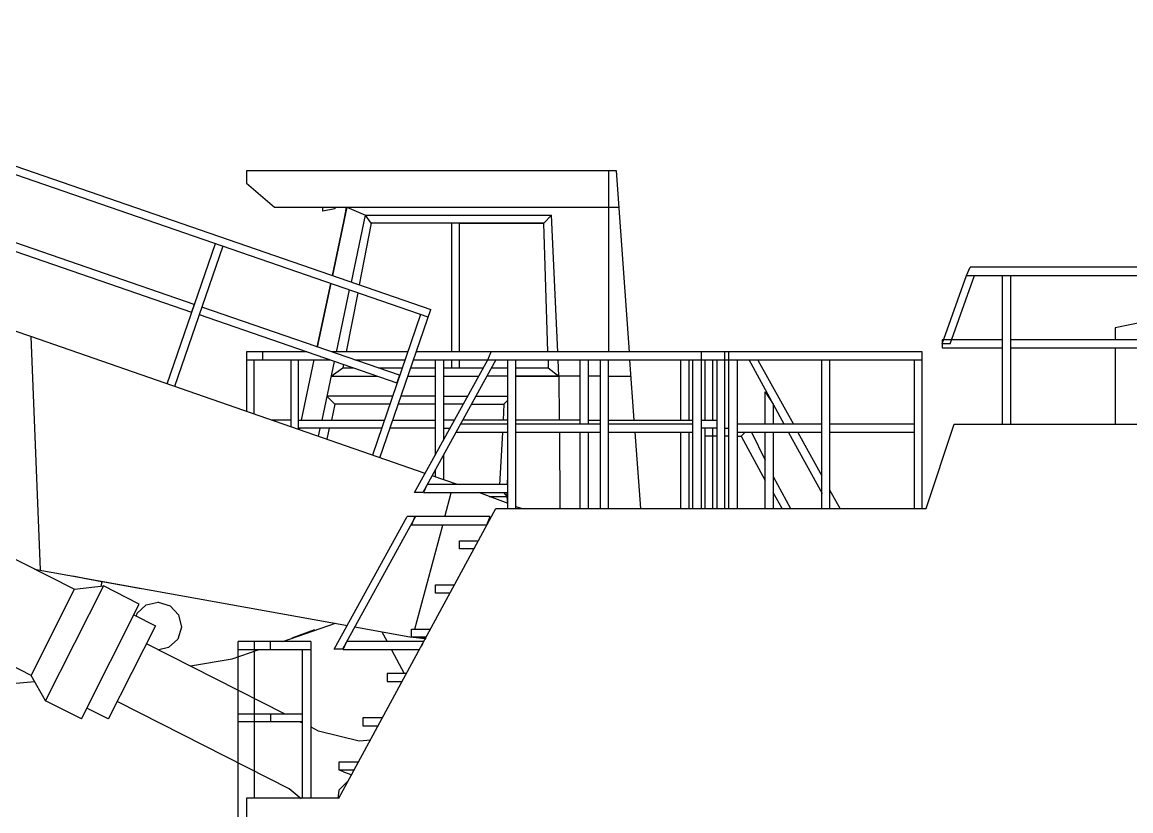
# Model space of a CAD drawing. Extents: x -121210 to 57230, y 84783 to 157800.
# Drawn here: x -56811 to -54055, y 151707 to 153669 of the extents above; entities that cross this region are included whole.
import ezdxf

# ---------------------------------------------------------------- set-up
doc = ezdxf.new("R2010")
doc.units = 0
doc.header["$MEASUREMENT"] = 0
doc.layers.get('0').update_dxf_attribs({"linetype": 'CONTINUOUS'})

# ---------------------------------------------------------------- blocks, each defined once
blk = doc.blocks.new('A$C586714EF')
for p, q in [((4520.5, 3092.4), (6590.8, 2378.1)), ((6584.6, 2359.1), (4514.3, 3073.5)), ((5596.5, 2310.6), (4223.1, 2778.7)), ((6132.7, 2722.5), (6132.7, 2692.3)), ((7052.5, 2722.5), (6132.7, 2722.5)), ((7033, 2722.5), (7033, 2272.7)), ((7085.3, 2272.7), (7052.5, 2722.5)), ((6132.7, 2692.3), (6202.9, 2632.5)), ((6202.9, 2632.5), (7059.6, 2632.5)), ((6322.7, 2622.5), (6322.7, 2632.5)), ((6322.7, 2622.5), (6322.7, 2632.5)), ((6352.9, 2627.8), (6322.7, 2622.5)), ((6382.2, 2632.5), (6346.7, 2462.1)), ((6346.7, 2462.1), (6382.2, 2632.5)), ((6352.9, 2632.5), (6352.9, 2627.8)), ((6376.9, 2604.1), (6381.3, 2632.5)), ((6382.2, 2632.5), (6428.4, 2612.4)), ((6377.8, 2613), (6376.9, 2605.3)), ((6393.8, 2446.1), (6428.4, 2612.4)), ((6442.6, 2592.3), (6413.3, 2439)), ((6442.6, 2592.3), (6428.4, 2612.4)), ((6428.4, 2612.4), (6890.9, 2612.4)), ((6872.3, 2592.3), (6442.6, 2592.3)), ((6642.3, 2592.3), (6442.6, 2592.3)), ((6642.3, 2592.3), (6642.3, 2272.7)), ((6662.7, 2592.3), (6872.3, 2592.3)), ((6662.7, 2272.7), (6662.7, 2592.3)), ((6890.9, 2612.4), (6872.3, 2592.3)), ((6882, 2272.7), (6872.3, 2592.3)), ((6906.9, 2272.1), (6890.9, 2612.4)), ((6003.1, 2390.5), (5501.5, 2563.3)), ((5495.3, 2544.4), (5996, 2371.5)), ((5935.7, 2192.8), (6055.5, 2542)), ((6074.2, 2535.5), (5954.3, 2186.3)), ((7922.5, 2462.7), (7932.3, 2482.8)), ((9532.9, 2482.8), (7932.3, 2482.8)), ((7862.1, 2292.8), (7922.5, 2462.7)), ((7882.6, 2292.8), (7942.9, 2462.7)), ((7922.5, 2462.7), (9532.9, 2462.7)), ((8012.2, 2092.8), (8012.2, 2462.7)), ((8032.6, 2462.7), (8032.6, 2092.8)), ((6342.3, 2442.6), (6308.5, 2284.5)), ((6308.5, 2284.5), (6342.3, 2442.6)), ((6356.5, 2272.1), (6389.3, 2426.6)), ((6409.7, 2419.5), (6380.4, 2272.7)), ((6003.1, 2390.5), (5996, 2371.5)), ((5996, 2371.5), (5996.9, 2371.5)), ((6002.2, 2385.7), (6003.1, 2390.5)), ((6513.6, 2214.1), (6021.8, 2384)), ((6464.8, 2009.3), (6590.8, 2378.1)), ((6590.8, 2378.1), (6590.8, 2377.5)), ((6015.6, 2365), (6506.5, 2195.2)), ((6565.1, 2365.6), (6446.1, 2015.8)), ((8373.5, 2348.5), (8292.7, 2332.5)), ((8292.7, 2332.5), (8292.7, 2302.3)), ((6577.5, 1970.3), (5596.5, 2310.6)), ((5596.5, 2310.6), (5619.6, 1730)), ((8012.2, 2302.3), (7862.1, 2302.3)), ((7862.1, 2302.3), (7862.1, 2282.8)), ((7882.6, 2292.8), (7862.1, 2292.8)), ((8372.6, 2302.3), (8032.6, 2302.3)), ((6282.8, 2272.7), (6132.7, 2272.7)), ((6132.7, 2272.7), (6132.7, 2124.1)), ((6172.7, 2272.7), (6172.7, 2252.6)), ((6534, 2272.7), (6344, 2272.7)), ((7812.4, 2272.7), (6555.3, 2272.7)), ((6732.9, 2252.6), (6740.9, 2272.7)), ((7262.9, 2272.7), (7262.9, 1882.7)), ((7322.4, 1882.7), (7322.4, 2272.7)), ((7332.1, 1882.7), (7332.1, 2272.7)), ((7812.4, 1882.7), (7812.4, 2272.7)), ((7862.1, 2282.8), (8012.2, 2282.8)), ((8032.6, 2282.8), (8372.6, 2282.8)), ((8292.7, 2282.8), (8292.7, 2092.8)), ((6132.7, 2252.6), (6341.4, 2252.6)), ((6152.3, 2117.6), (6152.3, 2252.6)), ((6242.8, 2252.6), (6242.8, 2086.3)), ((6262.4, 2079.2), (6262.4, 2252.6)), ((6269.5, 2102.8), (6301.4, 2252.6)), ((6269.5, 2102.8), (6301.4, 2252.6)), ((6351.1, 2248.4), (6320.1, 2102.3)), ((6343.2, 2212.3), (6372.4, 2232.5)), ((6374.2, 2240.7), (6372.4, 2232.5)), ((6372.4, 2232.5), (6399.1, 2232.5)), ((6372.4, 2232.5), (6399.1, 2232.5)), ((6402.6, 2252.6), (6526.9, 2252.6)), ((6461.2, 2232.5), (6519.8, 2232.5)), ((6461.2, 2232.5), (6519.8, 2232.5)), ((6541.1, 2232.5), (6602.4, 2232.5)), ((6541.1, 2232.5), (6603.3, 2232.5)), ((6548.2, 2252.6), (7812.4, 2252.6)), ((6550.9, 1922.9), (6732.9, 2252.6)), ((6752.4, 2252.6), (6571.3, 1922.9)), ((6602.4, 2015.8), (6602.4, 2252.6)), ((6622.8, 2252.6), (6622.8, 2053.1)), ((6622.8, 2232.5), (6642.3, 2232.5)), ((6623.7, 2232.5), (6722.2, 2232.5)), ((6642.3, 2252.6), (6642.3, 2232.5)), ((6662.7, 2232.5), (6662.7, 2252.6)), ((6662.7, 2232.5), (6722.2, 2232.5)), ((6741.8, 2232.5), (6782.6, 2232.5)), ((6741.8, 2232.5), (6783.5, 2232.5)), ((6782.6, 1882.7), (6782.6, 2252.6)), ((6802.1, 1882.7), (6802.1, 2252.6)), ((6802.1, 2232.5), (6882.9, 2232.5)), ((6803, 2232.5), (6882.9, 2232.5)), ((6882.9, 2252.6), (6882.9, 2232.5)), ((6882.9, 2232.5), (6909.6, 2212.3)), ((6909.6, 2212.3), (6907.8, 2252.6)), ((6962.8, 2092.2), (6962.8, 2252.6)), ((6982.3, 2252.6), (6982.3, 2092.8)), ((7012.5, 2252.6), (7012.5, 1882.7)), ((7033, 1882.7), (7033, 2252.6)), ((7096.9, 2102.3), (7086.2, 2252)), ((7212.3, 2102.3), (7212.3, 2252.6)), ((7232.7, 2252.6), (7232.7, 2102.8)), ((7242.5, 1882.7), (7242.5, 2252.6)), ((7272.7, 2252.6), (7272.7, 2102.3)), ((7292.2, 2102.8), (7292.2, 2252.6)), ((7302.8, 1882.7), (7302.8, 2252.6)), ((7352.5, 2252.6), (7352.5, 1882.7)), ((7469.7, 2092.8), (7382.7, 2252.6)), ((7404, 2252), (7492.8, 2092.8)), ((7563, 1882.7), (7563, 2252.6)), ((7582.5, 2252.6), (7582.5, 1882.7)), ((7792.9, 2252.6), (7792.9, 1882.7)), ((6343.2, 2212.3), (6457.7, 2212.3)), ((6513.6, 2214.1), (6506.5, 2195.2)), ((6534, 2212.3), (6602.4, 2212.3)), ((6622.8, 2212.3), (6710.7, 2212.3)), ((6783.5, 2212.3), (6731.1, 2212.3)), ((6962.8, 2212.3), (6802.1, 2212.3)), ((6803, 2212.3), (6909.6, 2212.3)), ((6909.6, 2212.3), (6910.4, 2102.3)), ((7012.5, 2212.3), (6983.2, 2212.3)), ((7033, 2212.3), (7088.9, 2212.3)), ((6506.5, 2195.2), (6507.4, 2195.2)), ((4743.4, 2170.9), (5705.7, 1682)), ((6495.8, 2162.6), (6332.5, 2162.6)), ((6352.9, 2142.5), (6332.5, 2162.6)), ((6602.4, 2162.6), (6517.2, 2162.6)), ((6623.7, 2162.6), (6684.1, 2162.6)), ((6703.6, 2162.6), (6783.5, 2162.6)), ((6772.8, 2142.5), (6782.6, 2152.6)), ((7422.7, 2092.8), (7422.7, 2172.7)), ((7422.7, 2172.7), (7442.2, 2142.5)), ((6352.9, 2142.5), (6344, 2102.8)), ((6488.7, 2142.5), (6352.9, 2142.5)), ((6603.3, 2142.5), (6510.1, 2142.5)), ((6672.5, 2142.5), (6623.7, 2142.5)), ((6692, 2142.5), (6772.8, 2142.5)), ((6772.8, 2142.5), (6771.1, 2102.8)), ((7442.2, 2142.5), (7442.2, 2092.8)), ((6242.8, 2102.8), (6195.8, 2102.8)), ((6262.4, 2102.8), (6475.4, 2102.8)), ((6496.7, 2102.8), (6602.4, 2102.8)), ((6650.3, 2102.8), (6622.8, 2102.8)), ((6783.5, 2102.8), (6670.7, 2102.8)), ((6962.8, 2102.8), (6802.1, 2102.8)), ((6982.3, 2102.8), (7013.4, 2102.8)), ((7033, 2102.8), (7243.4, 2102.8)), ((7262.9, 2102.8), (7302.8, 2102.8)), ((6468.3, 2082.7), (6262.4, 2082.7)), ((6265, 2078.6), (6265.9, 2082.1)), ((6265, 2078.6), (6265.9, 2082.1)), ((6315.6, 2082.1), (6311.2, 2062.6)), ((6338.7, 2082.7), (6332.5, 2055.5)), ((6602.4, 2082.7), (6489.6, 2082.7)), ((6622.8, 2082.7), (6639.7, 2082.7)), ((6654.8, 2072.7), (6782.6, 2072.7)), ((6659.2, 2082.7), (6660.1, 2082.7)), ((6782.6, 2092.8), (6665.4, 2092.8)), ((6763.1, 1941.9), (6770.2, 2072.1)), ((7012.5, 2092.8), (6802.1, 2092.8)), ((6802.1, 2072.7), (7012.5, 2072.7)), ((6911.3, 2072.7), (6912.2, 1882.7)), ((6962.8, 1882.7), (6962.8, 2072.1)), ((6982.3, 2072.7), (6982.3, 1882.7)), ((7242.5, 2092.8), (7033, 2092.8)), ((7033, 2072.7), (7242.5, 2072.7)), ((7112.9, 1882.7), (7099.5, 2072.7)), ((7212.3, 1882.7), (7212.3, 2072.1)), ((7232.7, 2072.7), (7232.7, 1882.7)), ((7302.8, 2082.7), (7262.9, 2082.7)), ((7272.7, 2082.7), (7272.7, 1882.7)), ((7292.2, 1882.7), (7292.2, 2082.7)), ((7322.4, 2082.7), (7332.1, 2082.7)), ((7563, 2092.8), (7352.5, 2092.8)), ((7352.5, 2072.7), (7563, 2072.7)), ((7362.3, 2062.6), (7373, 2072.7)), ((7388.1, 2072.7), (7422.7, 2002.8)), ((7422.7, 1882.1), (7422.7, 2072.1)), ((7442.2, 2072.7), (7442.2, 1882.1)), ((7480.4, 2072.1), (7563.8, 1920)), ((7503.5, 2072.1), (7563, 1964.3)), ((7792.9, 2092.8), (7582.5, 2092.8)), ((7582.5, 2072.7), (7792.9, 2072.7)), ((7822.2, 1882.7), (7892.3, 2092.8)), ((7892.3, 2092.8), (9892.5, 2092.8)), ((7302.8, 2062.6), (7272.7, 2062.6)), ((7332.1, 2062.6), (7322.4, 2062.6)), ((7352.5, 2062.6), (7362.3, 2062.6)), ((7362.3, 2062.6), (7422.7, 1952.5)), ((6622.8, 2016.4), (6622.8, 1954.3)), ((6657.4, 1942.5), (6594.4, 1964.3)), ((6602.4, 1961.4), (6602.4, 1979.1)), ((6781.7, 1942.5), (6782.6, 1966.1)), ((7442.2, 1962.6), (7485.7, 1882.7)), ((5597.4, 1467.8), (4635.1, 1956.7)), ((6582, 1942.5), (6573.1, 1922.3)), ((6782.6, 1942.5), (6582, 1942.5)), ((6646.8, 1941.9), (6647.7, 1946)), ((7582.5, 1929.4), (7609.1, 1882.1)), ((6571.3, 1922.9), (6550.9, 1922.9)), ((6573.1, 1922.3), (6782.6, 1922.3)), ((6626.4, 1862), (6641.4, 1921.7)), ((6783.5, 1895.1), (6710.7, 1922.3)), ((6736.4, 1912.9), (6779.9, 1912.9)), ((6771.9, 1922.3), (6779.9, 1912.9)), ((6779.9, 1912.9), (6780.8, 1922.3)), ((6779.9, 1912.9), (6781.7, 1895.1)), ((7464.4, 1882.7), (7442.2, 1922.3)), ((6362.7, 1162.4), (6752.4, 1882.7)), ((6752.4, 1882.7), (7822.2, 1882.7)), ((6816.3, 1882.7), (6803, 1887.4)), ((7584.3, 1882.1), (7583.4, 1883.9)), ((6351.1, 1532.9), (6532.2, 1862.6)), ((6552.7, 1862.6), (6371.6, 1532.9)), ((6739.1, 1862.6), (6532.2, 1862.6)), ((6551.8, 1862.6), (6542.9, 1842.4)), ((6730.2, 1842.4), (6739.1, 1862.6)), ((6542.9, 1842.4), (6730.2, 1842.4)), ((6551.8, 1582.6), (6621, 1841.8)), ((6662.7, 1782.7), (6662.7, 1802.8)), ((6662.7, 1802.8), (6709.8, 1802.8)), ((6699.1, 1782.7), (6662.7, 1782.7)), ((5606.3, 1732.3), (6384, 1592.1)), ((5701.3, 1715.2), (5772.3, 1701)), ((5728.8, 1709.9), (5870.9, 1683.8)), ((5597.4, 1467.8), (5705.7, 1682)), ((5777.6, 1690.3), (5632.9, 1405.1)), ((5705.7, 1682), (5777.6, 1690.3)), ((5772.3, 1701), (5771.4, 1689.1)), ((5866.4, 1645.3), (5777.6, 1690.3)), ((6602.4, 1672.6), (6602.4, 1692.7)), ((6602.4, 1692.7), (6650.3, 1692.7)), ((6638.8, 1672.6), (6602.4, 1672.6)), ((5722.6, 1359.5), (5866.4, 1645.3)), ((5883.3, 1643), (5860.2, 1621.7)), ((5883.3, 1643), (5913.5, 1650.1)), ((5913.5, 1650.7), (5913.5, 1649.5)), ((5913.5, 1650.1), (5942.8, 1640.6)), ((5942.8, 1640.6), (5964.1, 1618.1)), ((5853.1, 1618.1), (5906.4, 1591.5)), ((5860.2, 1621.7), (5858.4, 1615.2)), ((5964.1, 1618.1), (5971.2, 1587.9)), ((5906.4, 1591.5), (5789.2, 1358.9)), ((5971.2, 1587.9), (5962.3, 1558.3)), ((6223.3, 1552.4), (6353.8, 1597.4)), ((6302.3, 1580.8), (6245.5, 1560.1)), ((6402.6, 1588.5), (6542.9, 1563.1)), ((6469.2, 1576.1), (6482.5, 1551.8)), ((6542.9, 1562.5), (6542.9, 1582.6)), ((6542.9, 1582.6), (6590.8, 1582.6)), ((6227.7, 1372.5), (5884.2, 1546.5)), ((5962.3, 1558.3), (5939.2, 1537)), ((6112.3, 1002.6), (6112.3, 1552.4)), ((6292.5, 1552.4), (6112.3, 1552.4)), ((6152.3, 1552.4), (6152.3, 1162.4)), ((6192.2, 1532.3), (6192.2, 1552.4)), ((6292.5, 1552.4), (6292.5, 1162.4)), ((6373.3, 1532.3), (6382.2, 1552.4)), ((6573.1, 1552.4), (6382.2, 1552.4)), ((6579.3, 1562.5), (6542.9, 1562.5)), ((6547.3, 1562.5), (6576.6, 1559.5)), ((6578.4, 1559.5), (6552.7, 1561.9)), ((6573.1, 1552.4), (6567.8, 1540.6)), ((6576.6, 1559.5), (6577.5, 1559.5)), ((6577.5, 1559.5), (6578.4, 1558.9)), ((6578.4, 1558.9), (6578.4, 1559.5)), ((5939.2, 1537), (5915.2, 1531.1)), ((6097.2, 1509.2), (6164.7, 1532.3)), ((6112.3, 1532.3), (6292.5, 1532.3)), ((6272.1, 1162.4), (6272.1, 1532.3)), ((6371.6, 1532.9), (6351.1, 1532.9)), ((6373.3, 1532.3), (6563.3, 1532.3)), ((6493.2, 1531.7), (6525.1, 1472.5)), ((5993.4, 1491.5), (6097.2, 1509.2)), ((5632.9, 1404.5), (5597.4, 1467.8)), ((6531.4, 1472.5), (6482.5, 1472.5)), ((6482.5, 1472.5), (6482.5, 1452.4)), ((4484.1, 1355.9), (5606.3, 1452.4)), ((6482.5, 1452.4), (6519.8, 1452.4)), ((5632.9, 1405.1), (5632.9, 1404.5)), ((5722.6, 1359.5), (5632.9, 1404.5)), ((5632.9, 1404.5), (5633.8, 1404.5)), ((5789.2, 1359.5), (5735.9, 1386.1)), ((5812.3, 1403.3), (6240.2, 1186.1)), ((6112.3, 1372.5), (6272.1, 1372.5)), ((6272.1, 1352.4), (6112.3, 1352.4)), ((6192.2, 1372.5), (6192.2, 1352.4)), ((6273, 1349.4), (6266.8, 1351.8)), ((6471, 1362.4), (6422.2, 1362.4)), ((6422.2, 1362.4), (6422.2, 1342.3)), ((6312.1, 1329.3), (6293.4, 1338.8)), ((6413.3, 1304.4), (6312.1, 1329.3)), ((6422.2, 1342.3), (6460.3, 1342.3)), ((6441.7, 1306.8), (6413.3, 1304.4)), ((6411.5, 1252.4), (6362.7, 1252.4)), ((6362.7, 1252.4), (6362.7, 1232.8)), ((6362.7, 1232.8), (6400.9, 1232.8)), ((6374.2, 1228.1), (6364.5, 1232.2)), ((6374.2, 1228.1), (6394.6, 1220.4)), ((6240.2, 1186.1), (6239.3, 1186.7)), ((6239.3, 1186.7), (6268.6, 1161.8)), ((6386.7, 1206.2), (6362.7, 1182.5)), ((6362.7, 1162.4), (6132.7, 1162.4)), ((6132.7, 1162.4), (6132.7, 1052.3)), ((6362.7, 1182.5), (6360, 1161.8))]:
    blk.add_line(p, q)

msp = doc.modelspace()

# ---------------------------------------------------------------- block references
msp.add_blockref('A$C586714EF', (-62386.4, 150576.2))

doc.saveas('drawing.dxf')
